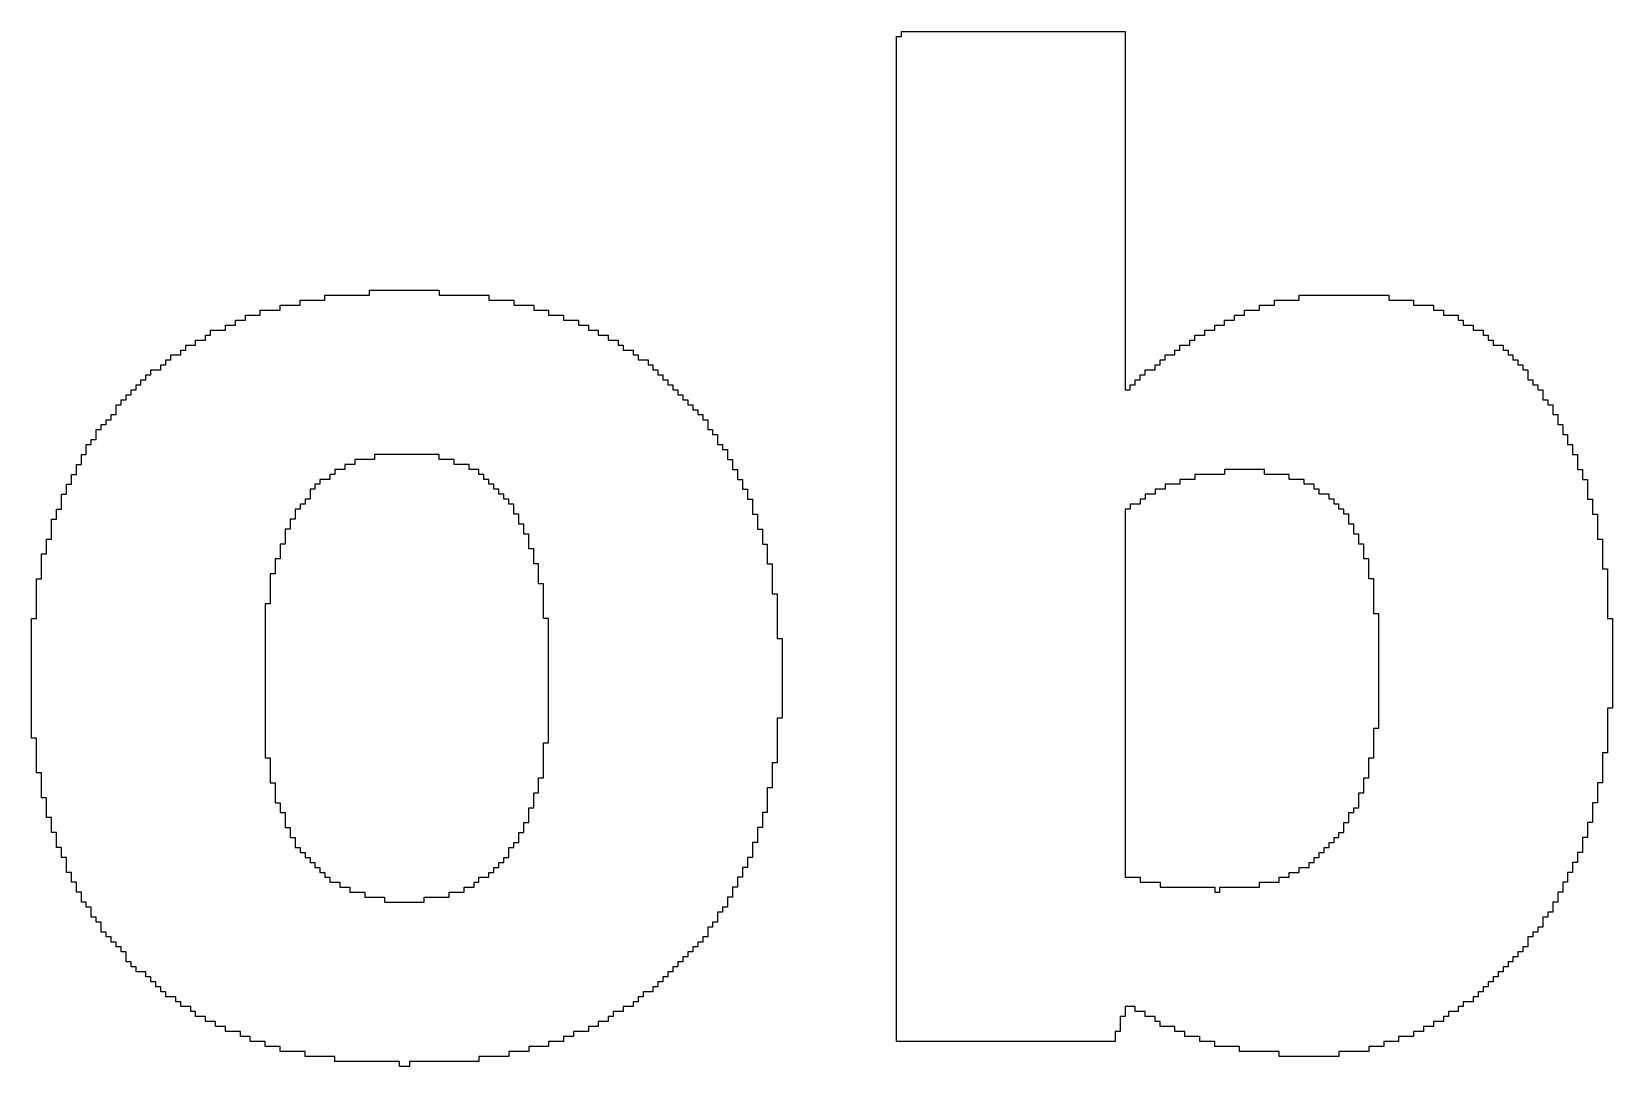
# Model space of a CAD drawing. Header units: inches. Extents: x 0.67 to 2.91, y 19.19 to 21.69.
# Drawn here: x 1.3619 to 1.7254, y 20.7983 to 21.036 of the extents above; entities that cross this region are included whole.
import ezdxf

# ---------------------------------------------------------------- set-up
doc = ezdxf.new("R2010")
doc.units = ezdxf.units.IN
doc.header["$LTSCALE"] = 1.21
doc.header["$MEASUREMENT"] = 0
doc.layers.add('R2V', color=7, linetype='Continuous')

msp = doc.modelspace()

# ---------------------------------------------------------------- linework, layer by layer
at = {"layer": 'R2V', "color": 5}
for points in [[(1.61338, 21.03605, 0), (1.61338, 20.95376, 0), (1.61452, 20.95376, 0), (1.61452, 20.9549, 0), (1.61566, 20.9549, 0), (1.61566, 20.95605, 0), (1.6168, 20.95605, 0), (1.6168, 20.95719, 0), (1.61795, 20.95719, 0), (1.61795, 20.95833, 0), (1.62023, 20.95833, 0), (1.62023, 20.95947, 0), (1.62138, 20.95947, 0), (1.62138, 20.96062, 0), (1.62252, 20.96062, 0), (1.62252, 20.96176, 0), (1.6248, 20.96176, 0), (1.6248, 20.9629, 0), (1.62595, 20.9629, 0), (1.62595, 20.96405, 0), (1.62823, 20.96405, 0), (1.62823, 20.96519, 0), (1.62938, 20.96519, 0), (1.62938, 20.96633, 0), (1.63166, 20.96633, 0), (1.63166, 20.96747, 0), (1.63395, 20.96747, 0), (1.63395, 20.96862, 0), (1.63623, 20.96862, 0), (1.63623, 20.96976, 0), (1.63852, 20.96976, 0), (1.63852, 20.9709, 0), (1.6408, 20.9709, 0), (1.6408, 20.97205, 0), (1.64423, 20.97205, 0), (1.64423, 20.97319, 0), (1.64766, 20.97319, 0), (1.64766, 20.97433, 0), (1.65338, 20.97433, 0), (1.65338, 20.97547, 0), (1.67395, 20.97547, 0), (1.67395, 20.97433, 0), (1.67966, 20.97433, 0), (1.67966, 20.97319, 0), (1.68423, 20.97319, 0), (1.68423, 20.97205, 0), (1.68652, 20.97205, 0), (1.68652, 20.9709, 0), (1.68995, 20.9709, 0), (1.68995, 20.96976, 0), (1.69109, 20.96976, 0), (1.69109, 20.96862, 0), (1.69338, 20.96862, 0), (1.69338, 20.96747, 0), (1.69566, 20.96747, 0), (1.69566, 20.96633, 0), (1.6968, 20.96633, 0), (1.6968, 20.96519, 0), (1.69795, 20.96519, 0), (1.69795, 20.96405, 0), (1.70023, 20.96405, 0), (1.70023, 20.9629, 0), (1.70138, 20.9629, 0), (1.70138, 20.96176, 0), (1.70252, 20.96176, 0), (1.70252, 20.96062, 0), (1.70366, 20.96062, 0), (1.70366, 20.95947, 0), (1.7048, 20.95947, 0), (1.7048, 20.95833, 0), (1.70595, 20.95833, 0), (1.70595, 20.95605, 0), (1.70709, 20.95605, 0), (1.70709, 20.9549, 0), (1.70823, 20.9549, 0), (1.70823, 20.95376, 0), (1.70938, 20.95376, 0), (1.70938, 20.95147, 0), (1.71052, 20.95147, 0), (1.71052, 20.95033, 0), (1.71166, 20.95033, 0), (1.71166, 20.94805, 0), (1.7128, 20.94805, 0), (1.7128, 20.94576, 0), (1.71395, 20.94576, 0), (1.71395, 20.94347, 0), (1.71509, 20.94347, 0), (1.71509, 20.94119, 0), (1.71623, 20.94119, 0), (1.71623, 20.9389, 0), (1.71738, 20.9389, 0), (1.71738, 20.93547, 0), (1.71852, 20.93547, 0), (1.71852, 20.93319, 0), (1.71966, 20.93319, 0), (1.71966, 20.92862, 0), (1.7208, 20.92862, 0), (1.7208, 20.92519, 0), (1.72195, 20.92519, 0), (1.72195, 20.91947, 0), (1.72309, 20.91947, 0), (1.72309, 20.91262, 0), (1.72423, 20.91262, 0), (1.72423, 20.90119, 0), (1.72538, 20.90119, 0), (1.72538, 20.88062, 0), (1.72423, 20.88062, 0), (1.72423, 20.87033, 0), (1.72309, 20.87033, 0), (1.72309, 20.86347, 0), (1.72195, 20.86347, 0), (1.72195, 20.8589, 0), (1.7208, 20.8589, 0), (1.7208, 20.85433, 0), (1.71966, 20.85433, 0), (1.71966, 20.8509, 0), (1.71852, 20.8509, 0), (1.71852, 20.84747, 0), (1.71738, 20.84747, 0), (1.71738, 20.84519, 0), (1.71623, 20.84519, 0), (1.71623, 20.8429, 0), (1.71509, 20.8429, 0), (1.71509, 20.84062, 0), (1.71395, 20.84062, 0), (1.71395, 20.83833, 0), (1.7128, 20.83833, 0), (1.7128, 20.83605, 0), (1.71166, 20.83605, 0), (1.71166, 20.83376, 0), (1.71052, 20.83376, 0), (1.71052, 20.83262, 0), (1.70938, 20.83262, 0), (1.70938, 20.83033, 0), (1.70823, 20.83033, 0), (1.70823, 20.82919, 0), (1.70709, 20.82919, 0), (1.70709, 20.82805, 0), (1.70595, 20.82805, 0), (1.70595, 20.82576, 0), (1.7048, 20.82576, 0), (1.7048, 20.82462, 0), (1.70366, 20.82462, 0), (1.70366, 20.82347, 0), (1.70252, 20.82347, 0), (1.70252, 20.82233, 0), (1.70138, 20.82233, 0), (1.70138, 20.82119, 0), (1.70023, 20.82119, 0), (1.70023, 20.82005, 0), (1.69909, 20.82005, 0), (1.69909, 20.8189, 0), (1.69795, 20.8189, 0), (1.69795, 20.81776, 0), (1.6968, 20.81776, 0), (1.6968, 20.81662, 0), (1.69566, 20.81662, 0), (1.69566, 20.81547, 0), (1.69452, 20.81547, 0), (1.69452, 20.81433, 0), (1.69338, 20.81433, 0), (1.69338, 20.81319, 0), (1.69109, 20.81319, 0), (1.69109, 20.81205, 0), (1.68995, 20.81205, 0), (1.68995, 20.8109, 0), (1.68766, 20.8109, 0), (1.68766, 20.80976, 0), (1.68652, 20.80976, 0), (1.68652, 20.80862, 0), (1.68423, 20.80862, 0), (1.68423, 20.80747, 0), (1.68195, 20.80747, 0), (1.68195, 20.80633, 0), (1.67966, 20.80633, 0), (1.67966, 20.80519, 0), (1.67623, 20.80519, 0), (1.67623, 20.80405, 0), (1.6728, 20.80405, 0), (1.6728, 20.8029, 0), (1.66938, 20.8029, 0), (1.66938, 20.80176, 0), (1.66252, 20.80176, 0), (1.66252, 20.80062, 0), (1.6488, 20.80062, 0), (1.6488, 20.80176, 0), (1.63966, 20.80176, 0), (1.63966, 20.8029, 0), (1.63395, 20.8029, 0), (1.63395, 20.80405, 0), (1.63052, 20.80405, 0), (1.63052, 20.80519, 0), (1.62709, 20.80519, 0), (1.62709, 20.80633, 0), (1.6248, 20.80633, 0), (1.6248, 20.80747, 0), (1.62138, 20.80747, 0), (1.62138, 20.80862, 0), (1.62023, 20.80862, 0), (1.62023, 20.80976, 0), (1.61795, 20.80976, 0), (1.61795, 20.8109, 0), (1.61566, 20.8109, 0), (1.61566, 20.81205, 0), (1.61338, 20.81205, 0), (1.61338, 20.80976, 0), (1.61223, 20.80976, 0), (1.61223, 20.80633, 0), (1.61109, 20.80633, 0), (1.61109, 20.80405, 0), (1.5608, 20.80405, 0), (1.5608, 21.0349, 0), (1.56195, 21.0349, 0), (1.56195, 21.03605, 0), (1.61338, 21.03605, 0)], [(1.45566, 20.97662, 0), (1.45566, 20.97547, 0), (1.46709, 20.97547, 0), (1.46709, 20.97433, 0), (1.4728, 20.97433, 0), (1.4728, 20.97319, 0), (1.47738, 20.97319, 0), (1.47738, 20.97205, 0), (1.4808, 20.97205, 0), (1.4808, 20.9709, 0), (1.48423, 20.9709, 0), (1.48423, 20.96976, 0), (1.48766, 20.96976, 0), (1.48766, 20.96862, 0), (1.48995, 20.96862, 0), (1.48995, 20.96747, 0), (1.49223, 20.96747, 0), (1.49223, 20.96633, 0), (1.49452, 20.96633, 0), (1.49452, 20.96519, 0), (1.4968, 20.96519, 0), (1.4968, 20.96405, 0), (1.49795, 20.96405, 0), (1.49795, 20.9629, 0), (1.50023, 20.9629, 0), (1.50023, 20.96176, 0), (1.50138, 20.96176, 0), (1.50138, 20.96062, 0), (1.50366, 20.96062, 0), (1.50366, 20.95947, 0), (1.5048, 20.95947, 0), (1.5048, 20.95833, 0), (1.50595, 20.95833, 0), (1.50595, 20.95719, 0), (1.50709, 20.95719, 0), (1.50709, 20.95605, 0), (1.50823, 20.95605, 0), (1.50823, 20.9549, 0), (1.50938, 20.9549, 0), (1.50938, 20.95376, 0), (1.51052, 20.95376, 0), (1.51052, 20.95262, 0), (1.51166, 20.95262, 0), (1.51166, 20.95147, 0), (1.5128, 20.95147, 0), (1.5128, 20.95033, 0), (1.51395, 20.95033, 0), (1.51395, 20.94919, 0), (1.51509, 20.94919, 0), (1.51509, 20.94805, 0), (1.51623, 20.94805, 0), (1.51623, 20.9469, 0), (1.51738, 20.9469, 0), (1.51738, 20.94462, 0), (1.51852, 20.94462, 0), (1.51852, 20.94347, 0), (1.51966, 20.94347, 0), (1.51966, 20.94119, 0), (1.5208, 20.94119, 0), (1.5208, 20.94005, 0), (1.52195, 20.94005, 0), (1.52195, 20.93776, 0), (1.52309, 20.93776, 0), (1.52309, 20.93547, 0), (1.52423, 20.93547, 0), (1.52423, 20.93319, 0), (1.52538, 20.93319, 0), (1.52538, 20.9309, 0), (1.52652, 20.9309, 0), (1.52652, 20.92862, 0), (1.52766, 20.92862, 0), (1.52766, 20.92519, 0), (1.5288, 20.92519, 0), (1.5288, 20.92176, 0), (1.52995, 20.92176, 0), (1.52995, 20.91833, 0), (1.53109, 20.91833, 0), (1.53109, 20.91376, 0), (1.53223, 20.91376, 0), (1.53223, 20.9069, 0), (1.53338, 20.9069, 0), (1.53338, 20.89662, 0), (1.53452, 20.89662, 0), (1.53452, 20.87833, 0), (1.53338, 20.87833, 0), (1.53338, 20.86805, 0), (1.53223, 20.86805, 0), (1.53223, 20.86233, 0), (1.53109, 20.86233, 0), (1.53109, 20.85662, 0), (1.52995, 20.85662, 0), (1.52995, 20.85319, 0), (1.5288, 20.85319, 0), (1.5288, 20.84976, 0), (1.52766, 20.84976, 0), (1.52766, 20.84633, 0), (1.52652, 20.84633, 0), (1.52652, 20.84405, 0), (1.52538, 20.84405, 0), (1.52538, 20.84176, 0), (1.52423, 20.84176, 0), (1.52423, 20.83947, 0), (1.52309, 20.83947, 0), (1.52309, 20.83719, 0), (1.52195, 20.83719, 0), (1.52195, 20.8349, 0), (1.5208, 20.8349, 0), (1.5208, 20.83376, 0), (1.51966, 20.83376, 0), (1.51966, 20.83147, 0), (1.51852, 20.83147, 0), (1.51852, 20.83033, 0), (1.51738, 20.83033, 0), (1.51738, 20.82805, 0), (1.51623, 20.82805, 0), (1.51623, 20.8269, 0), (1.51509, 20.8269, 0), (1.51509, 20.82576, 0), (1.51395, 20.82576, 0), (1.51395, 20.82462, 0), (1.5128, 20.82462, 0), (1.5128, 20.82347, 0), (1.51166, 20.82347, 0), (1.51166, 20.82233, 0), (1.51052, 20.82233, 0), (1.51052, 20.82119, 0), (1.50938, 20.82119, 0), (1.50938, 20.82005, 0), (1.50823, 20.82005, 0), (1.50823, 20.8189, 0), (1.50709, 20.8189, 0), (1.50709, 20.81776, 0), (1.50595, 20.81776, 0), (1.50595, 20.81662, 0), (1.5048, 20.81662, 0), (1.5048, 20.81547, 0), (1.50252, 20.81547, 0), (1.50252, 20.81433, 0), (1.50138, 20.81433, 0), (1.50138, 20.81319, 0), (1.50023, 20.81319, 0), (1.50023, 20.81205, 0), (1.49795, 20.81205, 0), (1.49795, 20.8109, 0), (1.49566, 20.8109, 0), (1.49566, 20.80976, 0), (1.49452, 20.80976, 0), (1.49452, 20.80862, 0), (1.49223, 20.80862, 0), (1.49223, 20.80747, 0), (1.48995, 20.80747, 0), (1.48995, 20.80633, 0), (1.48652, 20.80633, 0), (1.48652, 20.80519, 0), (1.48423, 20.80519, 0), (1.48423, 20.80405, 0), (1.4808, 20.80405, 0), (1.4808, 20.8029, 0), (1.47623, 20.8029, 0), (1.47623, 20.80176, 0), (1.47166, 20.80176, 0), (1.47166, 20.80062, 0), (1.4648, 20.80062, 0), (1.4648, 20.79947, 0), (1.4488, 20.79947, 0), (1.4488, 20.79833, 0), (1.44652, 20.79833, 0), (1.44652, 20.79947, 0), (1.43166, 20.79947, 0), (1.43166, 20.80062, 0), (1.4248, 20.80062, 0), (1.4248, 20.80176, 0), (1.41909, 20.80176, 0), (1.41909, 20.8029, 0), (1.41566, 20.8029, 0), (1.41566, 20.80405, 0), (1.41223, 20.80405, 0), (1.41223, 20.80519, 0), (1.40995, 20.80519, 0), (1.40995, 20.80633, 0), (1.40652, 20.80633, 0), (1.40652, 20.80747, 0), (1.40423, 20.80747, 0), (1.40423, 20.80862, 0), (1.40195, 20.80862, 0), (1.40195, 20.80976, 0), (1.39966, 20.80976, 0), (1.39966, 20.8109, 0), (1.39852, 20.8109, 0), (1.39852, 20.81205, 0), (1.39623, 20.81205, 0), (1.39623, 20.81319, 0), (1.39509, 20.81319, 0), (1.39509, 20.81433, 0), (1.3928, 20.81433, 0), (1.3928, 20.81547, 0), (1.39166, 20.81547, 0), (1.39166, 20.81662, 0), (1.39052, 20.81662, 0), (1.39052, 20.81776, 0), (1.38938, 20.81776, 0), (1.38938, 20.8189, 0), (1.38823, 20.8189, 0), (1.38823, 20.82005, 0), (1.38595, 20.82005, 0), (1.38595, 20.82119, 0), (1.3848, 20.82119, 0), (1.3848, 20.82233, 0), (1.38366, 20.82233, 0), (1.38366, 20.82462, 0), (1.38252, 20.82462, 0), (1.38252, 20.82576, 0), (1.38138, 20.82576, 0), (1.38138, 20.8269, 0), (1.38023, 20.8269, 0), (1.38023, 20.82805, 0), (1.37909, 20.82805, 0), (1.37909, 20.82919, 0), (1.37795, 20.82919, 0), (1.37795, 20.83147, 0), (1.3768, 20.83147, 0), (1.3768, 20.83262, 0), (1.37566, 20.83262, 0), (1.37566, 20.8349, 0), (1.37452, 20.8349, 0), (1.37452, 20.83605, 0), (1.37338, 20.83605, 0), (1.37338, 20.83833, 0), (1.37223, 20.83833, 0), (1.37223, 20.84062, 0), (1.37109, 20.84062, 0), (1.37109, 20.8429, 0), (1.36995, 20.8429, 0), (1.36995, 20.84633, 0), (1.3688, 20.84633, 0), (1.3688, 20.84862, 0), (1.36766, 20.84862, 0), (1.36766, 20.85205, 0), (1.36652, 20.85205, 0), (1.36652, 20.85547, 0), (1.36538, 20.85547, 0), (1.36538, 20.86005, 0), (1.36423, 20.86005, 0), (1.36423, 20.86576, 0), (1.36309, 20.86576, 0), (1.36309, 20.87376, 0), (1.36195, 20.87376, 0), (1.36195, 20.90119, 0), (1.36309, 20.90119, 0), (1.36309, 20.91033, 0), (1.36423, 20.91033, 0), (1.36423, 20.91605, 0), (1.36538, 20.91605, 0), (1.36538, 20.91947, 0), (1.36652, 20.91947, 0), (1.36652, 20.92405, 0), (1.36766, 20.92405, 0), (1.36766, 20.92633, 0), (1.3688, 20.92633, 0), (1.3688, 20.92976, 0), (1.36995, 20.92976, 0), (1.36995, 20.93205, 0), (1.37109, 20.93205, 0), (1.37109, 20.93433, 0), (1.37223, 20.93433, 0), (1.37223, 20.93662, 0), (1.37338, 20.93662, 0), (1.37338, 20.9389, 0), (1.37452, 20.9389, 0), (1.37452, 20.94119, 0), (1.37566, 20.94119, 0), (1.37566, 20.94233, 0), (1.3768, 20.94233, 0), (1.3768, 20.94462, 0), (1.37795, 20.94462, 0), (1.37795, 20.94576, 0), (1.37909, 20.94576, 0), (1.37909, 20.9469, 0), (1.38023, 20.9469, 0), (1.38023, 20.94805, 0), (1.38138, 20.94805, 0), (1.38138, 20.95033, 0), (1.38252, 20.95033, 0), (1.38252, 20.95147, 0), (1.38366, 20.95147, 0), (1.38366, 20.95262, 0), (1.3848, 20.95262, 0), (1.3848, 20.95376, 0), (1.38595, 20.95376, 0), (1.38595, 20.9549, 0), (1.38709, 20.9549, 0), (1.38709, 20.95605, 0), (1.38823, 20.95605, 0), (1.38823, 20.95719, 0), (1.38938, 20.95719, 0), (1.38938, 20.95833, 0), (1.39166, 20.95833, 0), (1.39166, 20.95947, 0), (1.3928, 20.95947, 0), (1.3928, 20.96062, 0), (1.39395, 20.96062, 0), (1.39395, 20.96176, 0), (1.39623, 20.96176, 0), (1.39623, 20.9629, 0), (1.39738, 20.9629, 0), (1.39738, 20.96405, 0), (1.39966, 20.96405, 0), (1.39966, 20.96519, 0), (1.40195, 20.96519, 0), (1.40195, 20.96633, 0), (1.40309, 20.96633, 0), (1.40309, 20.96747, 0), (1.40652, 20.96747, 0), (1.40652, 20.96862, 0), (1.4088, 20.96862, 0), (1.4088, 20.96976, 0), (1.41109, 20.96976, 0), (1.41109, 20.9709, 0), (1.41452, 20.9709, 0), (1.41452, 20.97205, 0), (1.41909, 20.97205, 0), (1.41909, 20.97319, 0), (1.42366, 20.97319, 0), (1.42366, 20.97433, 0), (1.42938, 20.97433, 0), (1.42938, 20.97547, 0), (1.43966, 20.97547, 0), (1.43966, 20.97662, 0), (1.45566, 20.97662, 0)], [(1.45566, 20.9389, 0), (1.4408, 20.9389, 0), (1.4408, 20.93776, 0), (1.43623, 20.93776, 0), (1.43623, 20.93662, 0), (1.43395, 20.93662, 0), (1.43395, 20.93547, 0), (1.43166, 20.93547, 0), (1.43166, 20.93433, 0), (1.43052, 20.93433, 0), (1.43052, 20.93319, 0), (1.42823, 20.93319, 0), (1.42823, 20.93205, 0), (1.42709, 20.93205, 0), (1.42709, 20.9309, 0), (1.42595, 20.9309, 0), (1.42595, 20.92862, 0), (1.4248, 20.92862, 0), (1.4248, 20.92747, 0), (1.42366, 20.92747, 0), (1.42366, 20.92633, 0), (1.42252, 20.92633, 0), (1.42252, 20.92405, 0), (1.42138, 20.92405, 0), (1.42138, 20.92176, 0), (1.42023, 20.92176, 0), (1.42023, 20.91833, 0), (1.41909, 20.91833, 0), (1.41909, 20.9149, 0), (1.41795, 20.9149, 0), (1.41795, 20.91147, 0), (1.4168, 20.91147, 0), (1.4168, 20.90462, 0), (1.41566, 20.90462, 0), (1.41566, 20.86919, 0), (1.4168, 20.86919, 0), (1.4168, 20.86347, 0), (1.41795, 20.86347, 0), (1.41795, 20.8589, 0), (1.41909, 20.8589, 0), (1.41909, 20.85662, 0), (1.42023, 20.85662, 0), (1.42023, 20.85319, 0), (1.42138, 20.85319, 0), (1.42138, 20.8509, 0), (1.42252, 20.8509, 0), (1.42252, 20.84862, 0), (1.42366, 20.84862, 0), (1.42366, 20.84747, 0), (1.4248, 20.84747, 0), (1.4248, 20.84633, 0), (1.42595, 20.84633, 0), (1.42595, 20.84519, 0), (1.42709, 20.84519, 0), (1.42709, 20.84405, 0), (1.42823, 20.84405, 0), (1.42823, 20.8429, 0), (1.42938, 20.8429, 0), (1.42938, 20.84176, 0), (1.43052, 20.84176, 0), (1.43052, 20.84062, 0), (1.4328, 20.84062, 0), (1.4328, 20.83947, 0), (1.43509, 20.83947, 0), (1.43509, 20.83833, 0), (1.43852, 20.83833, 0), (1.43852, 20.83719, 0), (1.44309, 20.83719, 0), (1.44309, 20.83605, 0), (1.45223, 20.83605, 0), (1.45223, 20.83719, 0), (1.45795, 20.83719, 0), (1.45795, 20.83833, 0), (1.46138, 20.83833, 0), (1.46138, 20.83947, 0), (1.46366, 20.83947, 0), (1.46366, 20.84062, 0), (1.4648, 20.84062, 0), (1.4648, 20.84176, 0), (1.46709, 20.84176, 0), (1.46709, 20.8429, 0), (1.46823, 20.8429, 0), (1.46823, 20.84405, 0), (1.46938, 20.84405, 0), (1.46938, 20.84519, 0), (1.47052, 20.84519, 0), (1.47052, 20.84633, 0), (1.47166, 20.84633, 0), (1.47166, 20.84862, 0), (1.4728, 20.84862, 0), (1.4728, 20.84976, 0), (1.47395, 20.84976, 0), (1.47395, 20.85205, 0), (1.47509, 20.85205, 0), (1.47509, 20.85433, 0), (1.47623, 20.85433, 0), (1.47623, 20.85776, 0), (1.47738, 20.85776, 0), (1.47738, 20.86119, 0), (1.47852, 20.86119, 0), (1.47852, 20.86462, 0), (1.47966, 20.86462, 0), (1.47966, 20.87262, 0), (1.4808, 20.87262, 0), (1.4808, 20.90119, 0), (1.47966, 20.90119, 0), (1.47966, 20.90919, 0), (1.47852, 20.90919, 0), (1.47852, 20.91376, 0), (1.47738, 20.91376, 0), (1.47738, 20.91719, 0), (1.47623, 20.91719, 0), (1.47623, 20.92062, 0), (1.47509, 20.92062, 0), (1.47509, 20.9229, 0), (1.47395, 20.9229, 0), (1.47395, 20.92519, 0), (1.4728, 20.92519, 0), (1.4728, 20.92747, 0), (1.47166, 20.92747, 0), (1.47166, 20.92862, 0), (1.47052, 20.92862, 0), (1.47052, 20.92976, 0), (1.46938, 20.92976, 0), (1.46938, 20.9309, 0), (1.46823, 20.9309, 0), (1.46823, 20.93205, 0), (1.46709, 20.93205, 0), (1.46709, 20.93319, 0), (1.46595, 20.93319, 0), (1.46595, 20.93433, 0), (1.4648, 20.93433, 0), (1.4648, 20.93547, 0), (1.46252, 20.93547, 0), (1.46252, 20.93662, 0), (1.45909, 20.93662, 0), (1.45909, 20.93776, 0), (1.45566, 20.93776, 0), (1.45566, 20.9389, 0)], [(1.64538, 20.93547, 0), (1.63623, 20.93547, 0), (1.63623, 20.93433, 0), (1.62938, 20.93433, 0), (1.62938, 20.93319, 0), (1.62595, 20.93319, 0), (1.62595, 20.93205, 0), (1.62252, 20.93205, 0), (1.62252, 20.9309, 0), (1.62023, 20.9309, 0), (1.62023, 20.92976, 0), (1.61795, 20.92976, 0), (1.61795, 20.92862, 0), (1.6168, 20.92862, 0), (1.6168, 20.92747, 0), (1.61452, 20.92747, 0), (1.61452, 20.92633, 0), (1.61338, 20.92633, 0), (1.61338, 20.84176, 0), (1.6168, 20.84176, 0), (1.6168, 20.84062, 0), (1.62138, 20.84062, 0), (1.62138, 20.83947, 0), (1.63395, 20.83947, 0), (1.63395, 20.83833, 0), (1.63509, 20.83833, 0), (1.63509, 20.83947, 0), (1.64423, 20.83947, 0), (1.64423, 20.84062, 0), (1.6488, 20.84062, 0), (1.6488, 20.84176, 0), (1.65109, 20.84176, 0), (1.65109, 20.8429, 0), (1.65338, 20.8429, 0), (1.65338, 20.84405, 0), (1.65566, 20.84405, 0), (1.65566, 20.84519, 0), (1.6568, 20.84519, 0), (1.6568, 20.84633, 0), (1.65795, 20.84633, 0), (1.65795, 20.84747, 0), (1.65909, 20.84747, 0), (1.65909, 20.84862, 0), (1.66023, 20.84862, 0), (1.66023, 20.84976, 0), (1.66138, 20.84976, 0), (1.66138, 20.8509, 0), (1.66252, 20.8509, 0), (1.66252, 20.85205, 0), (1.66366, 20.85205, 0), (1.66366, 20.85433, 0), (1.6648, 20.85433, 0), (1.6648, 20.85662, 0), (1.66595, 20.85662, 0), (1.66595, 20.85776, 0), (1.66709, 20.85776, 0), (1.66709, 20.86119, 0), (1.66823, 20.86119, 0), (1.66823, 20.86462, 0), (1.66938, 20.86462, 0), (1.66938, 20.86919, 0), (1.67052, 20.86919, 0), (1.67052, 20.87605, 0), (1.67166, 20.87605, 0), (1.67166, 20.90233, 0), (1.67052, 20.90233, 0), (1.67052, 20.91033, 0), (1.66938, 20.91033, 0), (1.66938, 20.9149, 0), (1.66823, 20.9149, 0), (1.66823, 20.91833, 0), (1.66709, 20.91833, 0), (1.66709, 20.92062, 0), (1.66595, 20.92062, 0), (1.66595, 20.9229, 0), (1.6648, 20.9229, 0), (1.6648, 20.92519, 0), (1.66366, 20.92519, 0), (1.66366, 20.92633, 0), (1.66252, 20.92633, 0), (1.66252, 20.92747, 0), (1.66138, 20.92747, 0), (1.66138, 20.92862, 0), (1.66023, 20.92862, 0), (1.66023, 20.92976, 0), (1.65795, 20.92976, 0), (1.65795, 20.9309, 0), (1.6568, 20.9309, 0), (1.6568, 20.93205, 0), (1.65452, 20.93205, 0), (1.65452, 20.93319, 0), (1.65109, 20.93319, 0), (1.65109, 20.93433, 0), (1.64538, 20.93433, 0), (1.64538, 20.93547, 0)]]:
    msp.add_polyline3d(points, dxfattribs=at)

doc.saveas('drawing.dxf')
